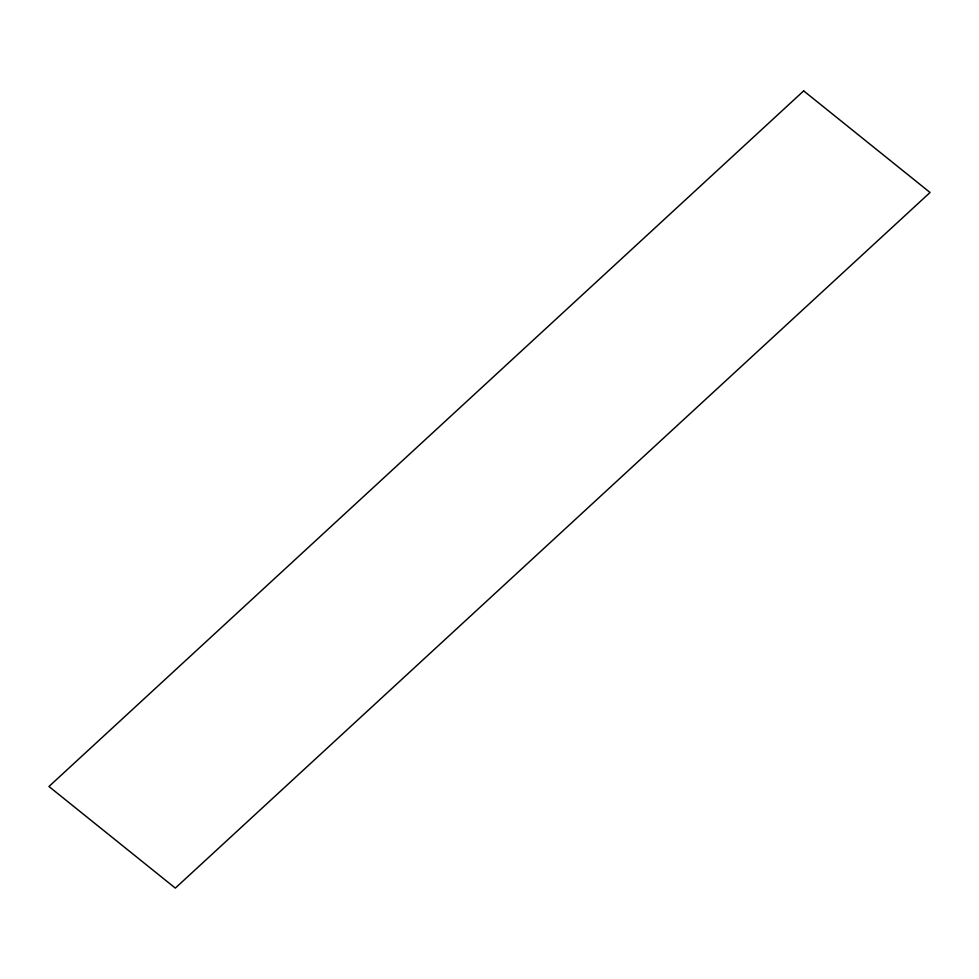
<?xml version="1.0" encoding="UTF-8"?>
<svg xmlns="http://www.w3.org/2000/svg" width="979" height="979" viewBox="0 0 979 979"><rect width="100%" height="100%" fill="white"/><g stroke="black" fill="none" stroke-linecap="round" stroke-linejoin="round"><path stroke-width="1.47" d="M803.673 90.888L48.95 786.504L175.327 888.112L930.05 192.496L803.673 90.888"/></g></svg>
